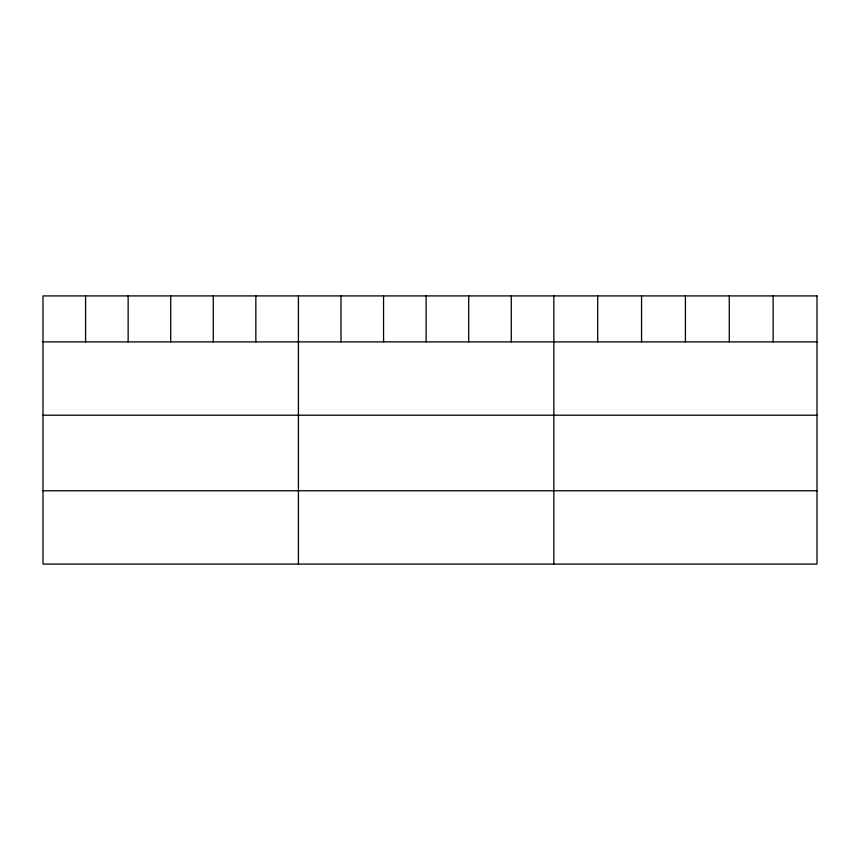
<?xml version="1.0" encoding="UTF-8"?>
<svg xmlns="http://www.w3.org/2000/svg" width="860" height="860" viewBox="0 0 860 860"><rect width="100%" height="100%" fill="white"/><g stroke="black" fill="none" stroke-linecap="round" stroke-linejoin="round"><path stroke-width="1.29" d="M43 341.882L817 341.882M43 415.208L817 415.208M43 490.759L817 490.759M773.14 295.915L773.14 341.882M729.28 295.915L729.28 341.882M685.42 295.915L685.42 341.882M641.56 295.915L641.56 341.882M597.7 295.915L597.7 341.882M553.84 295.915L553.84 564.085M511.27 295.915L511.27 341.882M468.7 295.915L468.7 341.882M426.13 295.915L426.13 341.882M383.56 295.915L383.56 341.882M340.99 295.915L340.99 341.882M298.42 295.915L298.42 564.085M255.85 295.915L255.85 341.882M213.28 295.915L213.28 341.882M170.71 295.915L170.71 341.882M128.14 295.915L128.14 341.882M85.57 295.915L85.57 341.882M817 295.915L43 295.915L43 564.085L817 564.085L817 295.915"/></g></svg>
